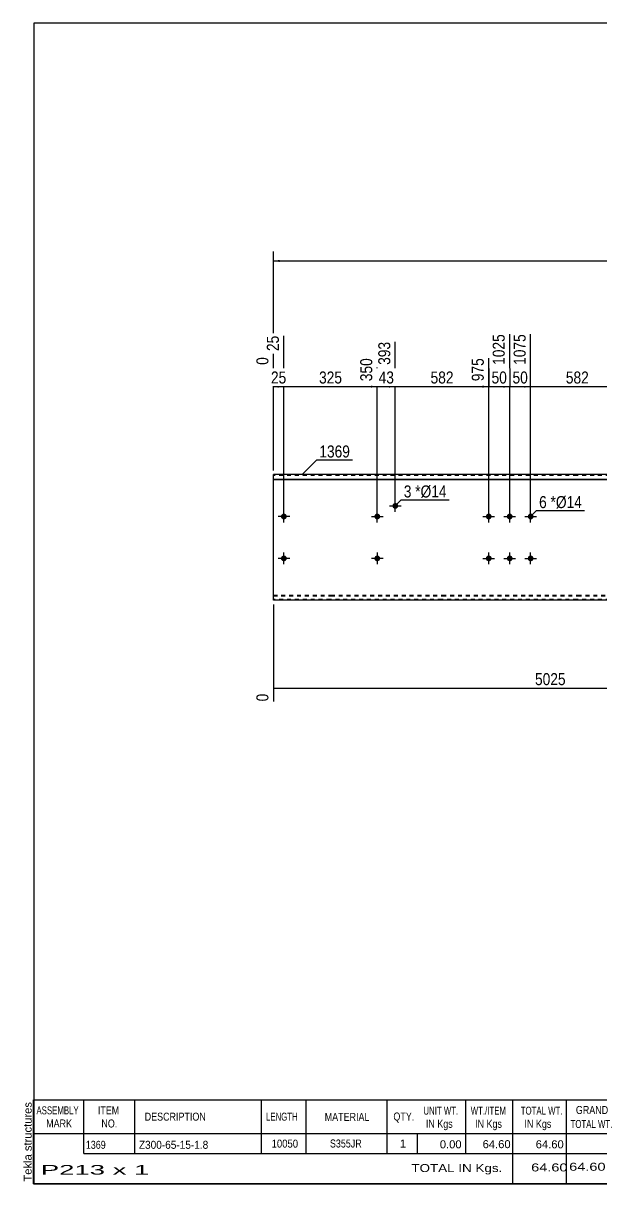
# Model space of a CAD drawing. Header units: millimetres. Extents: x -60 to 343, y -154 to 123.
# Drawn here: x -59.7 to 78.4, y -154.3 to 122.8 of the extents above; entities that cross this region are included whole.
import ezdxf

# ---------------------------------------------------------------- set-up
doc = ezdxf.new("R2010")
doc.units = ezdxf.units.MM
doc.linetypes.add('DXK_LINE_DOT1', pattern=[1.8814, 0.9407, -0.9407])
doc.styles.add('Arial', font='ARIAL.TTF', dxfattribs={"height": 0.2})
doc.styles.add('Arial Narrow', font='ARIALN.TTF', dxfattribs={"height": 0.2})

# ---------------------------------------------------------------- blocks, each defined once
blk = doc.blocks.new('Unknown-629083832-2032')
at = {"color": 5, "linetype": 'Continuous'}
for p, q in [((342.8, 122.75), (-57.2, 122.75)), ((-57.2, 122.75), (-57.2, -154.25)), ((342.8, -154.25), (342.8, 122.75)), ((-57.2, -154.25), (342.8, -154.25))]:
    blk.add_line(p, q, dxfattribs=at)
at = {"color": 174, "linetype": 'Continuous', "style": 'Arial'}
blk.add_text('Tekla structures', height=1.9102, rotation=90, dxfattribs=at).set_placement((-57.7, -153.75))
blk = doc.blocks.new('Bolt-629083832-1223 - 1203')
at = {"linetype": 'Continuous'}
blk.add_hatch(color=3, dxfattribs=at).paths.add_polyline_path([(28.4, 7.53, -1), (29.8, 7.53, -1)])
at = {"color": 3, "linetype": 'Continuous'}
for p, q in [((29.1, 6.13), (29.1, 8.93)), ((27.7, 7.53), (30.5, 7.53))]:
    blk.add_line(p, q, dxfattribs=at)
blk = doc.blocks.new('Part-629083832-1218 - 1203')
at = {"color": 2, "linetype": 'Continuous'}
for p, q in [((0, -15), (0, 15)), ((13.6, 15), (0, 15)), ((0, 13.94), (13.6, 13.94)), ((40.2, 15), (13.7, 15)), ((13.7, 13.94), (40.2, 13.94)), ((72.5, 15), (40.3, 15)), ((40.3, 13.94), (72.5, 13.94)), ((99.1, 15), (72.6, 15)), ((72.6, 13.94), (99.1, 13.94)), ((121.39, 15), (99.2, 15)), ((99.2, 13.94), (121.39, 13.94)), ((142.89, 15), (121.49, 15)), ((121.49, 13.94), (142.89, 13.94)), ((165.19, 15), (142.99, 15)), ((142.99, 13.94), (165.19, 13.94)), ((191.79, 15), (165.29, 15)), ((165.29, 13.94), (191.79, 13.94)), ((224.09, 15), (191.89, 15)), ((191.89, 13.94), (224.09, 13.94)), ((250.69, 15), (224.19, 15)), ((224.19, 13.94), (250.69, 13.94)), ((264.39, 15), (250.79, 15)), ((250.79, 13.94), (264.39, 13.94)), ((264.39, 15), (264.39, 13.94)), ((264.39, 13.94), (264.39, -15)), ((0, 13.81), (13.6, 13.81)), ((13.7, 13.81), (40.2, 13.81)), ((40.3, 13.81), (72.5, 13.81)), ((72.6, 13.81), (99.1, 13.81)), ((99.2, 13.81), (121.39, 13.81)), ((121.49, 13.81), (142.89, 13.81)), ((142.99, 13.81), (165.19, 13.81)), ((165.29, 13.81), (191.79, 13.81)), ((191.89, 13.81), (224.09, 13.81)), ((224.19, 13.81), (250.69, 13.81)), ((250.79, 13.81), (264.39, 13.81)), ((13.6, -15), (0, -15)), ((40.2, -15), (13.7, -15)), ((72.5, -15), (40.3, -15)), ((99.1, -15), (72.6, -15)), ((121.39, -15), (99.2, -15)), ((142.89, -15), (121.49, -15)), ((165.19, -15), (142.99, -15)), ((191.79, -15), (165.29, -15)), ((224.09, -15), (191.89, -15)), ((250.69, -15), (224.19, -15)), ((264.39, -15), (250.79, -15))]:
    blk.add_line(p, q, dxfattribs=at)
at = {"color": 7, "linetype": 'DXK_LINE_DOT1'}
for p, q in [((13.6, 14.82), (0, 14.82)), ((40.2, 14.82), (13.7, 14.82)), ((72.5, 14.82), (40.3, 14.82)), ((99.1, 14.82), (72.6, 14.82)), ((121.39, 14.82), (99.2, 14.82)), ((142.89, 14.82), (121.49, 14.82)), ((165.19, 14.82), (142.99, 14.82)), ((191.79, 14.82), (165.29, 14.82)), ((224.09, 14.82), (191.89, 14.82)), ((250.69, 14.82), (224.19, 14.82)), ((264.39, 14.82), (250.79, 14.82)), ((0, -13.81), (13.6, -13.81)), ((13.7, -13.81), (40.2, -13.81)), ((40.3, -13.81), (72.5, -13.81)), ((72.6, -13.81), (99.1, -13.81)), ((99.2, -13.81), (121.39, -13.81)), ((121.49, -13.81), (142.89, -13.81)), ((142.99, -13.81), (165.19, -13.81)), ((165.29, -13.81), (191.79, -13.81)), ((191.89, -13.81), (224.09, -13.81)), ((224.19, -13.81), (250.69, -13.81)), ((250.79, -13.81), (264.39, -13.81)), ((0, -13.94), (13.6, -13.94)), ((13.6, -14.82), (0, -14.82)), ((13.7, -13.94), (40.2, -13.94)), ((40.2, -14.82), (13.7, -14.82)), ((40.3, -13.94), (72.5, -13.94)), ((72.5, -14.82), (40.3, -14.82)), ((72.6, -13.94), (99.1, -13.94)), ((99.1, -14.82), (72.6, -14.82)), ((99.2, -13.94), (121.39, -13.94)), ((121.39, -14.82), (99.2, -14.82)), ((121.49, -13.94), (142.89, -13.94)), ((142.89, -14.82), (121.49, -14.82)), ((142.99, -13.94), (165.19, -13.94)), ((165.19, -14.82), (142.99, -14.82)), ((165.29, -13.94), (191.79, -13.94)), ((191.79, -14.82), (165.29, -14.82)), ((191.89, -13.94), (224.09, -13.94)), ((224.09, -14.82), (191.89, -14.82)), ((224.19, -13.94), (250.69, -13.94)), ((250.69, -14.82), (224.19, -14.82)), ((250.79, -13.94), (264.39, -13.94)), ((264.39, -14.82), (250.79, -14.82))]:
    blk.add_line(p, q, dxfattribs=at)
blk = doc.blocks.new('Bolt-629083832-1225 - 1203')
at = {"linetype": 'Continuous'}
blk.add_hatch(color=3, dxfattribs=at).paths.add_polyline_path([(25.49, -5, -1), (24.09, -5, -1)])
at = {"color": 3, "linetype": 'Continuous'}
for p, q in [((26.19, -5), (23.39, -5)), ((24.79, -3.6), (24.79, -6.4))]:
    blk.add_line(p, q, dxfattribs=at)
blk = doc.blocks.new('Bolt-629083832-1226 - 1203')
at = {"linetype": 'Continuous'}
for points in [[(50.7, 5, -1), (52.1, 5, -1)], [(55.7, 5, -1), (57.1, 5, -1)], [(60.7, 5, -1), (62.1, 5, -1)], [(50.7, -5, -1), (52.1, -5, -1)], [(55.7, -5, -1), (57.1, -5, -1)], [(60.7, -5, -1), (62.1, -5, -1)]]:
    blk.add_hatch(color=3, dxfattribs=at).paths.add_polyline_path(points)
at = {"color": 3, "linetype": 'Continuous'}
for p, q in [((51.4, 3.6), (51.4, 6.4)), ((56.4, 3.6), (56.4, 6.4)), ((61.4, 3.6), (61.4, 6.4)), ((50, 5), (52.8, 5)), ((55, 5), (57.8, 5)), ((60, 5), (62.8, 5)), ((50, -5), (52.8, -5)), ((51.4, -6.4), (51.4, -3.6)), ((55, -5), (57.8, -5)), ((56.4, -6.4), (56.4, -3.6)), ((60, -5), (62.8, -5)), ((61.4, -6.4), (61.4, -3.6))]:
    blk.add_line(p, q, dxfattribs=at)
blk = doc.blocks.new('Bolt-629083832-1229 - 1203')
at = {"linetype": 'Continuous'}
blk.add_hatch(color=3, dxfattribs=at).paths.add_polyline_path([(24.09, 5, -1), (25.49, 5, -1)])
at = {"color": 3, "linetype": 'Continuous'}
for p, q in [((24.79, 3.6), (24.79, 6.4)), ((23.39, 5), (26.19, 5))]:
    blk.add_line(p, q, dxfattribs=at)
blk = doc.blocks.new('Bolt-629083832-1232 - 1203')
at = {"linetype": 'Continuous'}
for points in [[(1.8, 5, -1), (3.2, 5, -1)], [(109.6, 5, -1), (111, 5, -1)]]:
    blk.add_hatch(color=3, dxfattribs=at).paths.add_polyline_path(points)
at = {"color": 3, "linetype": 'Continuous'}
for p, q in [((2.5, 3.6), (2.5, 6.4)), ((110.3, 3.6), (110.3, 6.4)), ((3.9, 5), (1.1, 5)), ((111.7, 5), (108.9, 5))]:
    blk.add_line(p, q, dxfattribs=at)
blk = doc.blocks.new('Bolt-629083832-1233 - 1203')
at = {"linetype": 'Continuous'}
for points in [[(1.8, -5, -1), (3.2, -5, -1)], [(109.6, -5, -1), (111, -5, -1)]]:
    blk.add_hatch(color=3, dxfattribs=at).paths.add_polyline_path(points)
at = {"color": 3, "linetype": 'Continuous'}
for p, q in [((3.9, -5), (1.1, -5)), ((2.5, -6.4), (2.5, -3.6)), ((111.7, -5), (108.9, -5)), ((110.3, -6.4), (110.3, -3.6))]:
    blk.add_line(p, q, dxfattribs=at)
blk = doc.blocks.new('StraightDimension-629083832-1411 - 1203')
at = {"linetype": 'Continuous'}
for points in [[(1.5, 65.75), (0, 66), (1.5, 66.25)], [(262.89, 66.25), (264.39, 66), (262.89, 65.75)]]:
    blk.add_hatch(color=7, dxfattribs=at).paths.add_polyline_path(points)
at = {"color": 7, "linetype": 'Continuous'}
for p, q in [((0, 16), (0, 68.25)), ((264.39, 16), (264.39, 68.25)), ((0, 66), (264.39, 66))]:
    blk.add_line(p, q, dxfattribs=at)
at = {"color": 0}
blk.add_wipeout([(137.36, 66.15), (137.36, 70.35), (127.02, 70.35), (127.02, 66.15)], dxfattribs=at)
at = {"color": 3, "style": 'Arial Narrow'}
blk.add_text('10050', height=2.863, dxfattribs=at).set_placement((127.62, 66.75))
blk = doc.blocks.new('StraightDimension-629083832-1293 - 1203')
at = {"linetype": 'Continuous'}
blk.add_hatch(color=7, dxfattribs=at).paths.add_polyline_path([(59.9, 36.25), (61.4, 36), (59.9, 35.75)])
at = {"color": 7, "linetype": 'Continuous'}
for p, q in [((56.4, 6), (56.4, 48.51)), ((61.4, 6), (61.4, 48.51)), ((56.4, 36), (61.4, 36))]:
    blk.add_line(p, q, dxfattribs=at)
at = {"color": 0}
blk.add_wipeout([(61.33, 36.15), (61.33, 40.35), (56.47, 40.35), (56.47, 36.15)], dxfattribs=at)
at = {"color": 0, "linetype": 'Continuous'}
blk.add_wipeout([(60.8, 49.11), (56.6, 49.11), (56.6, 40.6), (60.8, 40.6)], dxfattribs=at)
at = {"color": 3, "linetype": 'Continuous', "style": 'Arial Narrow'}
blk.add_text('1075', height=2.863, rotation=90.0002, dxfattribs=at).set_placement((60.2, 41.2))
at = {"color": 3, "style": 'Arial Narrow'}
blk.add_text('50', height=2.863, dxfattribs=at).set_placement((57.07, 36.75))
blk = doc.blocks.new('StraightDimension-629083832-1297 - 1203')
at = {"linetype": 'Continuous'}
blk.add_hatch(color=7, dxfattribs=at).paths.add_polyline_path([(23.29, 36.25), (24.79, 36), (23.29, 35.75)])
at = {"color": 7, "linetype": 'Continuous'}
for p, q in [((2.5, 6), (2.5, 48.16)), ((24.79, 6), (24.79, 42.78)), ((2.5, 36), (24.79, 36))]:
    blk.add_line(p, q, dxfattribs=at)
at = {"color": 0, "linetype": 'Continuous'}
blk.add_wipeout([(24.19, 43.38), (19.99, 43.38), (19.99, 36.7), (24.19, 36.7)], dxfattribs=at)
at = {"color": 0}
blk.add_wipeout([(16.99, 36.15), (16.99, 40.35), (10.3, 40.35), (10.3, 36.15)], dxfattribs=at)
at = {"color": 3, "linetype": 'Continuous', "style": 'Arial Narrow'}
blk.add_text('350', height=2.863, rotation=90.0002, dxfattribs=at).set_placement((23.59, 37.3))
at = {"color": 3, "style": 'Arial Narrow'}
blk.add_text('325', height=2.863, dxfattribs=at).set_placement((10.9, 36.75))
blk = doc.blocks.new('StraightDimension-629083832-1292 - 1203')
at = {"linetype": 'Continuous'}
blk.add_hatch(color=7, dxfattribs=at).paths.add_polyline_path([(82.19, 36.25), (83.69, 36), (82.19, 35.75)])
at = {"color": 7, "linetype": 'Continuous'}
for p, q in [((61.4, 6), (61.4, 48.51)), ((83.69, 8.53), (83.69, 44.61)), ((61.4, 36), (83.69, 36))]:
    blk.add_line(p, q, dxfattribs=at)
at = {"color": 0, "linetype": 'Continuous'}
blk.add_wipeout([(83.09, 45.21), (78.89, 45.21), (78.89, 36.7), (83.09, 36.7)], dxfattribs=at)
at = {"color": 0}
blk.add_wipeout([(75.89, 36.15), (75.89, 40.35), (69.2, 40.35), (69.2, 36.15)], dxfattribs=at)
at = {"color": 3, "linetype": 'Continuous', "style": 'Arial Narrow'}
blk.add_text('1657', height=2.863, rotation=90.0002, dxfattribs=at).set_placement((82.49, 37.3))
at = {"color": 3, "style": 'Arial Narrow'}
blk.add_text('582', height=2.863, dxfattribs=at).set_placement((69.8, 36.75))
blk = doc.blocks.new('StraightDimension-629083832-1294 - 1203')
at = {"linetype": 'Continuous'}
blk.add_hatch(color=7, dxfattribs=at).paths.add_polyline_path([(54.9, 36.25), (56.4, 36), (54.9, 35.75)])
at = {"color": 7, "linetype": 'Continuous'}
for p, q in [((56.4, 6), (56.4, 48.51)), ((51.4, 6), (51.4, 42.78)), ((51.4, 36), (56.4, 36))]:
    blk.add_line(p, q, dxfattribs=at)
at = {"color": 0}
blk.add_wipeout([(56.33, 36.15), (56.33, 40.35), (51.47, 40.35), (51.47, 36.15)], dxfattribs=at)
at = {"color": 0, "linetype": 'Continuous'}
blk.add_wipeout([(55.8, 49.11), (51.6, 49.11), (51.6, 40.6), (55.8, 40.6)], dxfattribs=at)
at = {"color": 3, "linetype": 'Continuous', "style": 'Arial Narrow'}
blk.add_text('1025', height=2.863, rotation=90.0002, dxfattribs=at).set_placement((55.2, 41.2))
at = {"color": 3, "style": 'Arial Narrow'}
blk.add_text('50', height=2.863, dxfattribs=at).set_placement((52.07, 36.75))
blk = doc.blocks.new('StraightDimension-629083832-1298 - 1203')
at = {"linetype": 'Continuous'}
blk.add_hatch(color=7, dxfattribs=at).paths.add_polyline_path([(1, 36.25), (2.5, 36), (1, 35.75)])
at = {"color": 7, "linetype": 'Continuous'}
for p, q in [((2.5, 6), (2.5, 48.16)), ((0, 16), (0, 43.03)), ((0, 36), (2.5, 36))]:
    blk.add_line(p, q, dxfattribs=at)
at = {"color": 0, "linetype": 'Continuous'}
blk.add_wipeout([(1.9, 48.76), (-2.3, 48.76), (-2.3, 43.9), (1.9, 43.9)], dxfattribs=at)
at = {"color": 0}
blk.add_wipeout([(3.68, 36.15), (3.68, 40.35), (-1.18, 40.35), (-1.18, 36.15)], dxfattribs=at)
at = {"color": 0, "linetype": 'Continuous'}
blk.add_wipeout([(-0.6, 43.63), (-4.8, 43.63), (-4.8, 40.6), (-0.6, 40.6)], dxfattribs=at)
at = {"color": 3, "linetype": 'Continuous', "style": 'Arial Narrow'}
for s, height, p in [('25', 2.863, (1.3, 44.5)), ('0', 2.86, (-1.2, 41.2))]:
    blk.add_text(s, height=height, rotation=90.0002, dxfattribs=at).set_placement(p)
at = {"color": 3, "style": 'Arial Narrow'}
blk.add_text('25', height=2.863, dxfattribs=at).set_placement((-0.58, 36.75))
blk = doc.blocks.new('StraightDimension-629083832-1295 - 1203')
at = {"linetype": 'Continuous'}
blk.add_hatch(color=7, dxfattribs=at).paths.add_polyline_path([(49.9, 36.25), (51.4, 36), (49.9, 35.75)])
at = {"color": 7, "linetype": 'Continuous'}
for p, q in [((29.1, 8.53), (29.1, 46.68)), ((51.4, 6), (51.4, 42.78)), ((29.1, 36), (51.4, 36))]:
    blk.add_line(p, q, dxfattribs=at)
at = {"color": 0, "linetype": 'Continuous'}
blk.add_wipeout([(50.8, 43.38), (46.6, 43.38), (46.6, 36.7), (50.8, 36.7)], dxfattribs=at)
at = {"color": 0}
blk.add_wipeout([(43.59, 36.15), (43.59, 40.35), (36.91, 40.35), (36.91, 36.15)], dxfattribs=at)
at = {"color": 3, "linetype": 'Continuous', "style": 'Arial Narrow'}
blk.add_text('975', height=2.863, rotation=90.0002, dxfattribs=at).set_placement((50.2, 37.3))
at = {"color": 3, "style": 'Arial Narrow'}
blk.add_text('582', height=2.863, dxfattribs=at).set_placement((37.51, 36.75))
blk = doc.blocks.new('StraightDimension-629083832-1296 - 1203')
at = {"linetype": 'Continuous'}
blk.add_hatch(color=7, dxfattribs=at).paths.add_polyline_path([(27.6, 36.25), (29.1, 36), (27.6, 35.75)])
at = {"color": 7, "linetype": 'Continuous'}
for p, q in [((29.1, 8.53), (29.1, 46.68)), ((24.79, 6), (24.79, 42.78)), ((24.79, 36), (29.1, 36))]:
    blk.add_line(p, q, dxfattribs=at)
at = {"color": 0}
blk.add_wipeout([(29.38, 36.15), (29.38, 40.35), (24.52, 40.35), (24.52, 36.15)], dxfattribs=at)
at = {"color": 0, "linetype": 'Continuous'}
blk.add_wipeout([(28.5, 47.28), (24.3, 47.28), (24.3, 40.6), (28.5, 40.6)], dxfattribs=at)
at = {"color": 3, "linetype": 'Continuous', "style": 'Arial Narrow'}
blk.add_text('393', height=2.863, rotation=90.0002, dxfattribs=at).set_placement((27.9, 41.2))
at = {"color": 3, "style": 'Arial Narrow'}
blk.add_text('43', height=2.863, dxfattribs=at).set_placement((25.12, 36.75))
blk = doc.blocks.new('StraightDimension-629083832-1374 - 1203')
at = {"linetype": 'Continuous'}
blk.add_hatch(color=7, dxfattribs=at).paths.add_polyline_path([(130.69, -35.75), (132.19, -36), (130.69, -36.25)])
at = {"color": 7, "linetype": 'Continuous'}
for p, q in [((132.19, -6), (132.19, -44.61)), ((0, -16), (0, -39.13)), ((0, -36), (132.19, -36))]:
    blk.add_line(p, q, dxfattribs=at)
at = {"color": 0}
blk.add_wipeout([(70.35, -35.85), (70.35, -31.65), (61.84, -31.65), (61.84, -35.85)], dxfattribs=at)
at = {"color": 0, "linetype": 'Continuous'}
for points in [[(-0.6, -36.7), (-4.8, -36.7), (-4.8, -39.73), (-0.6, -39.73)], [(131.59, -36.7), (127.39, -36.7), (127.39, -45.21), (131.59, -45.21)]]:
    blk.add_wipeout(points, dxfattribs=at)
at = {"color": 3, "style": 'Arial Narrow'}
blk.add_text('5025', height=2.863, dxfattribs=at).set_placement((62.44, -35.25))
at = {"color": 3, "linetype": 'Continuous', "style": 'Arial Narrow'}
for s, height, p in [('0', 2.86, (-1.2, -39.13)), ('5025', 2.863, (130.99, -44.61))]:
    blk.add_text(s, height=height, rotation=90.0002, dxfattribs=at).set_placement(p)
blk = doc.blocks.new('CBS_BOM-629083832-2104')
at = {"color": 7, "linetype": 'Continuous'}
for p, q in [((-57.23, -142.28), (-57.23, -134.28)), ((-57.23, -134.28), (97.69, -134.28)), ((-45.23, -142.28), (-45.23, -134.28)), ((-33.04, -142.28), (-33.04, -134.28)), ((-2.88, -142.28), (-2.88, -134.28)), ((7.8, -142.28), (7.8, -134.28)), ((27.12, -142.28), (27.12, -134.28)), ((45.92, -142.28), (45.92, -134.28)), ((57.13, -142.28), (57.13, -134.28)), ((69.92, -142.28), (69.92, -134.28)), ((81.67, -142.28), (81.67, -134.28)), ((97.69, -134.29), (97.69, -142.27)), ((-57.23, -142.28), (97.69, -142.28)), ((-57.23, -147.08), (-57.23, -142.28)), ((-45.23, -147.08), (-45.23, -142.28)), ((-33.04, -147.08), (-33.04, -142.28)), ((-2.88, -147.08), (-2.88, -142.28)), ((7.8, -147.08), (7.8, -142.28)), ((27.12, -147.08), (27.12, -142.28)), ((34.38, -147.08), (34.38, -142.28)), ((45.92, -147.08), (45.92, -142.28)), ((57.13, -147.08), (57.13, -142.28)), ((69.92, -147.08), (69.92, -142.28)), ((81.69, -147.08), (81.69, -142.28)), ((97.69, -142.28), (97.69, -147.08)), ((-57.23, -154.28), (-57.23, -147.1)), ((-45.23, -147.08), (97.69, -147.08)), ((57.13, -154.28), (57.13, -147.1)), ((69.92, -154.28), (69.92, -147.1)), ((81.73, -154.28), (81.73, -147.1)), ((97.69, -147.08), (97.69, -154.28)), ((-57.23, -154.28), (97.69, -154.28))]:
    blk.add_line(p, q, dxfattribs=at)
at = {"color": 3, "linetype": 'Continuous', "style": 'Arial'}
for s, height, width, p in [('GRAND', 1.91, 0.8, (72.19, -137.62)), ('ASSEMBLY', 1.91, 0.7, (-56.55, -137.71)), ('ITEM', 1.91, 0.8, (-41.9, -137.71)), ('DESCRIPTION', 1.9102, 0.8, (-30.72, -139.21)), ('LENGTH', 1.91, 0.7, (-1.77, -139.21)), ('MATERIAL', 1.91, 0.8, (12.25, -139.26)), ('QTY.', 1.91, 0.8, (28.64, -139.18)), ('UNIT WT.', 1.91, 0.7, (35.81, -137.78)), ('WT./ITEM', 1.91, 0.7, (47.1, -137.78)), ('TOTAL WT.', 1.91, 0.7, (59.04, -137.78)), ('ITEM TYPE', 1.91, 0.7, (85.83, -137.7)), ('MARK', 1.91, 0.8, (-54.23, -140.84)), ('NO.', 1.91, 0.8, (-41.05, -140.84)), ('IN Kgs', 1.91, 0.8, (36.39, -140.92)), ('IN Kgs', 1.91, 0.8, (48.14, -140.92)), ('IN Kgs', 1.91, 0.8, (59.93, -140.92)), ('TOTAL WT.', 1.91, 0.7, (70.93, -140.96))]:
    blk.add_text(s, height=height, dxfattribs=dict(at, width=width)).set_placement(p)
at = {"color": 7, "linetype": 'Continuous', "style": 'Arial'}
for s, height, width, p in [('1369', 1.91, 0.8, (-44.77, -145.93)), ('Z300-65-15-1.8', 1.9102, 0.9, (-32.1, -145.93)), ('10050', 1.91, 0.85, (-0.42, -145.65)), ('S355JR', 1.91, 0.8, (13.49, -145.62))]:
    blk.add_text(s, height=height, dxfattribs=dict(at, width=width)).set_placement(p)
for s, p in [('1', (30.21, -145.62)), ('0.00', (39.72, -145.81)), ('64.60', (49.94, -145.78)), ('64.60', (62.61, -145.81))]:
    blk.add_text(s, height=1.91, dxfattribs=at).set_placement(p)
at = {"color": 6, "linetype": 'Continuous', "style": 'Arial'}
for s, height, width, p in [('TOTAL IN Kgs.', 1.9102, 1.2, (32.93, -151.48)), ('64.60', 1.91, 1.3, (61.52, -151.33)), ('64.60', 1.91, 1.3, (70.59, -151.17)), ('P213 x 1', 2.292, 2.05, (-55.51, -152.09))]:
    blk.add_text(s, height=height, dxfattribs=dict(at, width=width)).set_placement(p)
blk.add_text('LIGHT_STEEL', height=1.4135, dxfattribs=at).set_placement((82.94, -150.83))
blk = doc.blocks.new('Mark-629083832-1414 - 1203')
at = {"color": 0}
blk.add_wipeout([(18.27, 19.09), (18.27, 22.09), (10.96, 22.09), (10.96, 19.09)], dxfattribs=at)
blk.add_wipeout([(18.27, 19.09), (18.27, 22.09), (10.96, 22.09), (10.96, 19.09)], dxfattribs=at)
at = {"color": 7, "linetype": 'Continuous'}
for p, q in [((6.82, 14.95), (10.36, 18.49)), ((10.36, 18.49), (18.87, 18.49))]:
    blk.add_line(p, q, dxfattribs=at)
at = {"color": 3, "style": 'Arial Narrow'}
blk.add_text('1369', height=2.863, dxfattribs=at).set_placement((10.96, 19.09))
blk = doc.blocks.new('MarkSet-629083832-1440 - 1203')
at = {"color": 0}
blk.add_wipeout([(32.95, 9.55), (32.95, 12.55), (31.12, 12.55), (31.12, 9.55)], dxfattribs=at)
blk.add_wipeout([(32.95, 9.55), (32.95, 12.55), (31.12, 12.55), (31.12, 9.55)], dxfattribs=at)
at = {"color": 7, "linetype": 'Continuous'}
blk.add_line((29.1, 7.53), (30.52, 8.95), dxfattribs=at)
at = {"color": 0}
blk.add_wipeout([(35.12, 9.55), (35.12, 12.55), (33.85, 12.55), (33.85, 9.55)], dxfattribs=at)
blk.add_wipeout([(35.12, 9.55), (35.12, 12.55), (33.85, 12.55), (33.85, 9.55)], dxfattribs=at)
at = {"color": 3, "style": 'Arial Narrow'}
blk.add_text('3', height=2.86, dxfattribs=at).set_placement((31.12, 9.55))
at = {"color": 0}
blk.add_wipeout([(41.34, 9.55), (41.34, 12.55), (35.12, 12.55), (35.12, 9.55)], dxfattribs=at)
blk.add_wipeout([(41.34, 9.55), (41.34, 12.55), (35.12, 12.55), (35.12, 9.55)], dxfattribs=at)
at = {"color": 7, "linetype": 'Continuous'}
blk.add_line((30.52, 8.95), (41.94, 8.95), dxfattribs=at)
at = {"color": 3, "style": 'Arial Narrow'}
for s, height, p in [('*', 2.86, (33.85, 9.55)), ('Ø14', 2.863, (35.12, 9.55))]:
    blk.add_text(s, height=height, dxfattribs=at).set_placement(p)
blk = doc.blocks.new('Mark-629083832-1462 - 1203')
at = {"color": 0}
blk.add_wipeout([(65.24, 7.01), (65.24, 10.01), (63.41, 10.01), (63.41, 7.01)], dxfattribs=at)
blk.add_wipeout([(65.24, 7.01), (65.24, 10.01), (63.41, 10.01), (63.41, 7.01)], dxfattribs=at)
at = {"color": 7, "linetype": 'Continuous'}
blk.add_line((61.4, 5), (62.81, 6.41), dxfattribs=at)
at = {"color": 0}
blk.add_wipeout([(67.42, 7.01), (67.42, 10.01), (66.14, 10.01), (66.14, 7.01)], dxfattribs=at)
blk.add_wipeout([(67.42, 7.01), (67.42, 10.01), (66.14, 10.01), (66.14, 7.01)], dxfattribs=at)
at = {"color": 3, "style": 'Arial Narrow'}
blk.add_text('6', height=2.86, dxfattribs=at).set_placement((63.41, 7.01))
at = {"color": 0}
blk.add_wipeout([(73.63, 7.01), (73.63, 10.01), (67.42, 10.01), (67.42, 7.01)], dxfattribs=at)
blk.add_wipeout([(73.63, 7.01), (73.63, 10.01), (67.42, 10.01), (67.42, 7.01)], dxfattribs=at)
at = {"color": 7, "linetype": 'Continuous'}
blk.add_line((62.81, 6.41), (74.23, 6.41), dxfattribs=at)
at = {"color": 3, "style": 'Arial Narrow'}
for s, height, p in [('*', 2.86, (66.14, 7.01)), ('Ø14', 2.863, (67.42, 7.01))]:
    blk.add_text(s, height=height, dxfattribs=at).set_placement(p)

msp = doc.modelspace()

# ---------------------------------------------------------------- block references
for name in ['Unknown-629083832-2032', 'Part-629083832-1218 - 1203', 'Bolt-629083832-1223 - 1203', 'Bolt-629083832-1232 - 1203', 'Bolt-629083832-1229 - 1203', 'Bolt-629083832-1226 - 1203', 'Bolt-629083832-1233 - 1203', 'Bolt-629083832-1225 - 1203', 'CBS_BOM-629083832-2104']:
    msp.add_blockref(name, (0, 0))

# ---------------------------------------------------------------- next in the draw order: block references
for name in ['StraightDimension-629083832-1411 - 1203', 'StraightDimension-629083832-1374 - 1203']:
    msp.add_blockref(name, (0, 0))

# ---------------------------------------------------------------- next in the draw order: block references
for name in ['StraightDimension-629083832-1297 - 1203', 'StraightDimension-629083832-1293 - 1203']:
    msp.add_blockref(name, (0, 0))

# ---------------------------------------------------------------- next in the draw order: block references
for name in ['StraightDimension-629083832-1298 - 1203', 'StraightDimension-629083832-1294 - 1203', 'StraightDimension-629083832-1292 - 1203', 'Mark-629083832-1414 - 1203']:
    msp.add_blockref(name, (0, 0))

# ---------------------------------------------------------------- next in the draw order: block references
for name in ['StraightDimension-629083832-1295 - 1203', 'Mark-629083832-1462 - 1203']:
    msp.add_blockref(name, (0, 0))

# ---------------------------------------------------------------- next in the draw order: block references
msp.add_blockref('StraightDimension-629083832-1296 - 1203', (0, 0))

# ---------------------------------------------------------------- next in the draw order: block references
msp.add_blockref('MarkSet-629083832-1440 - 1203', (0, 0))

doc.saveas('drawing.dxf')
